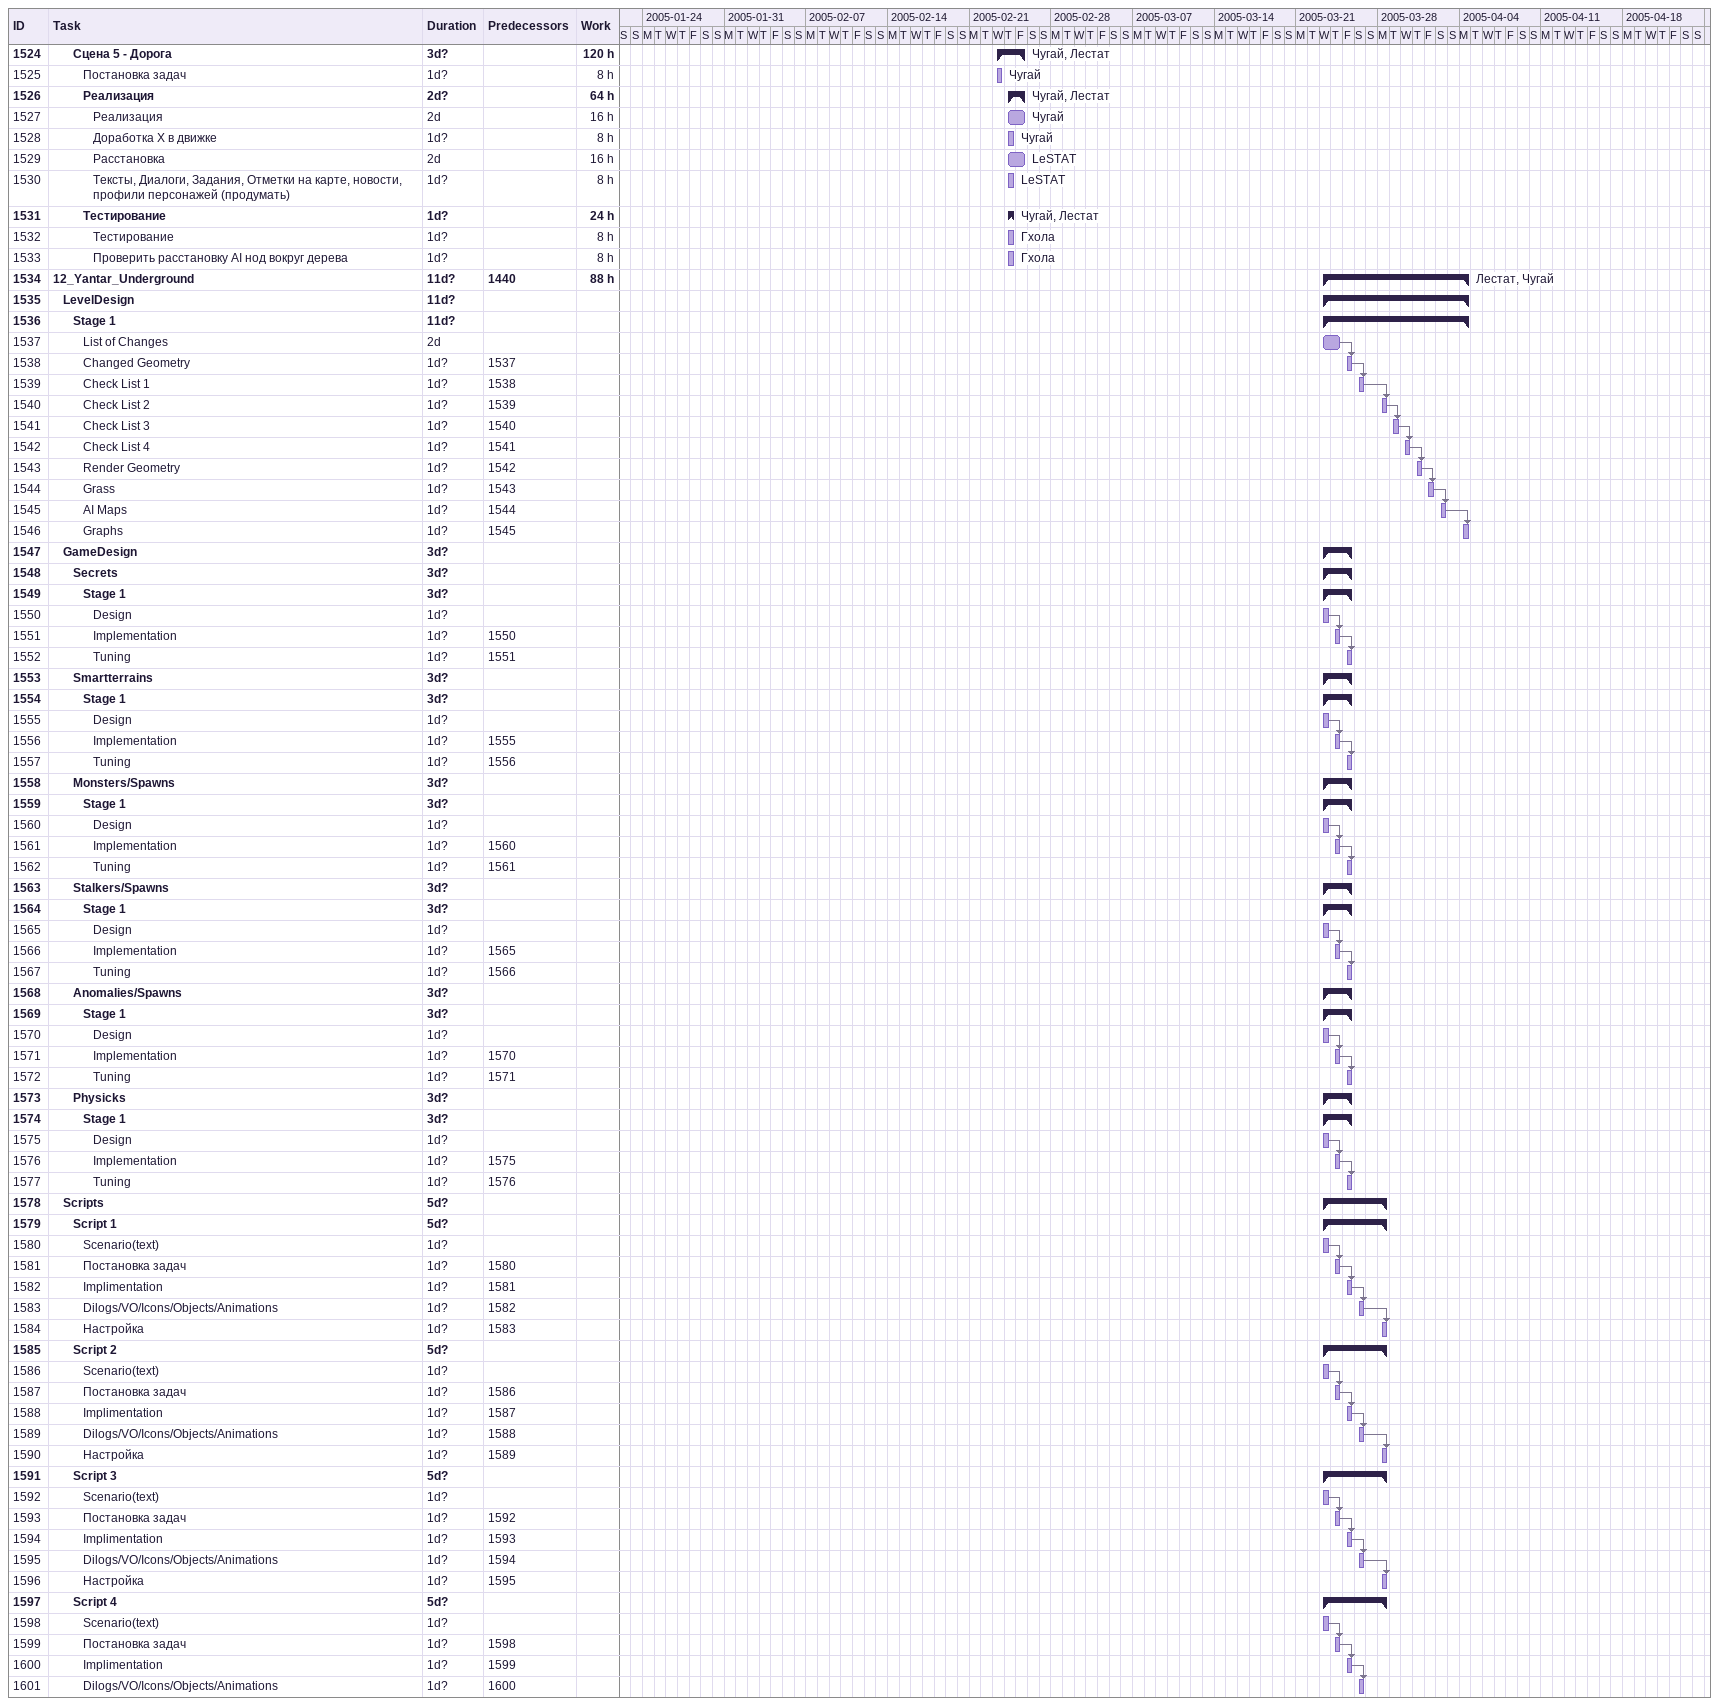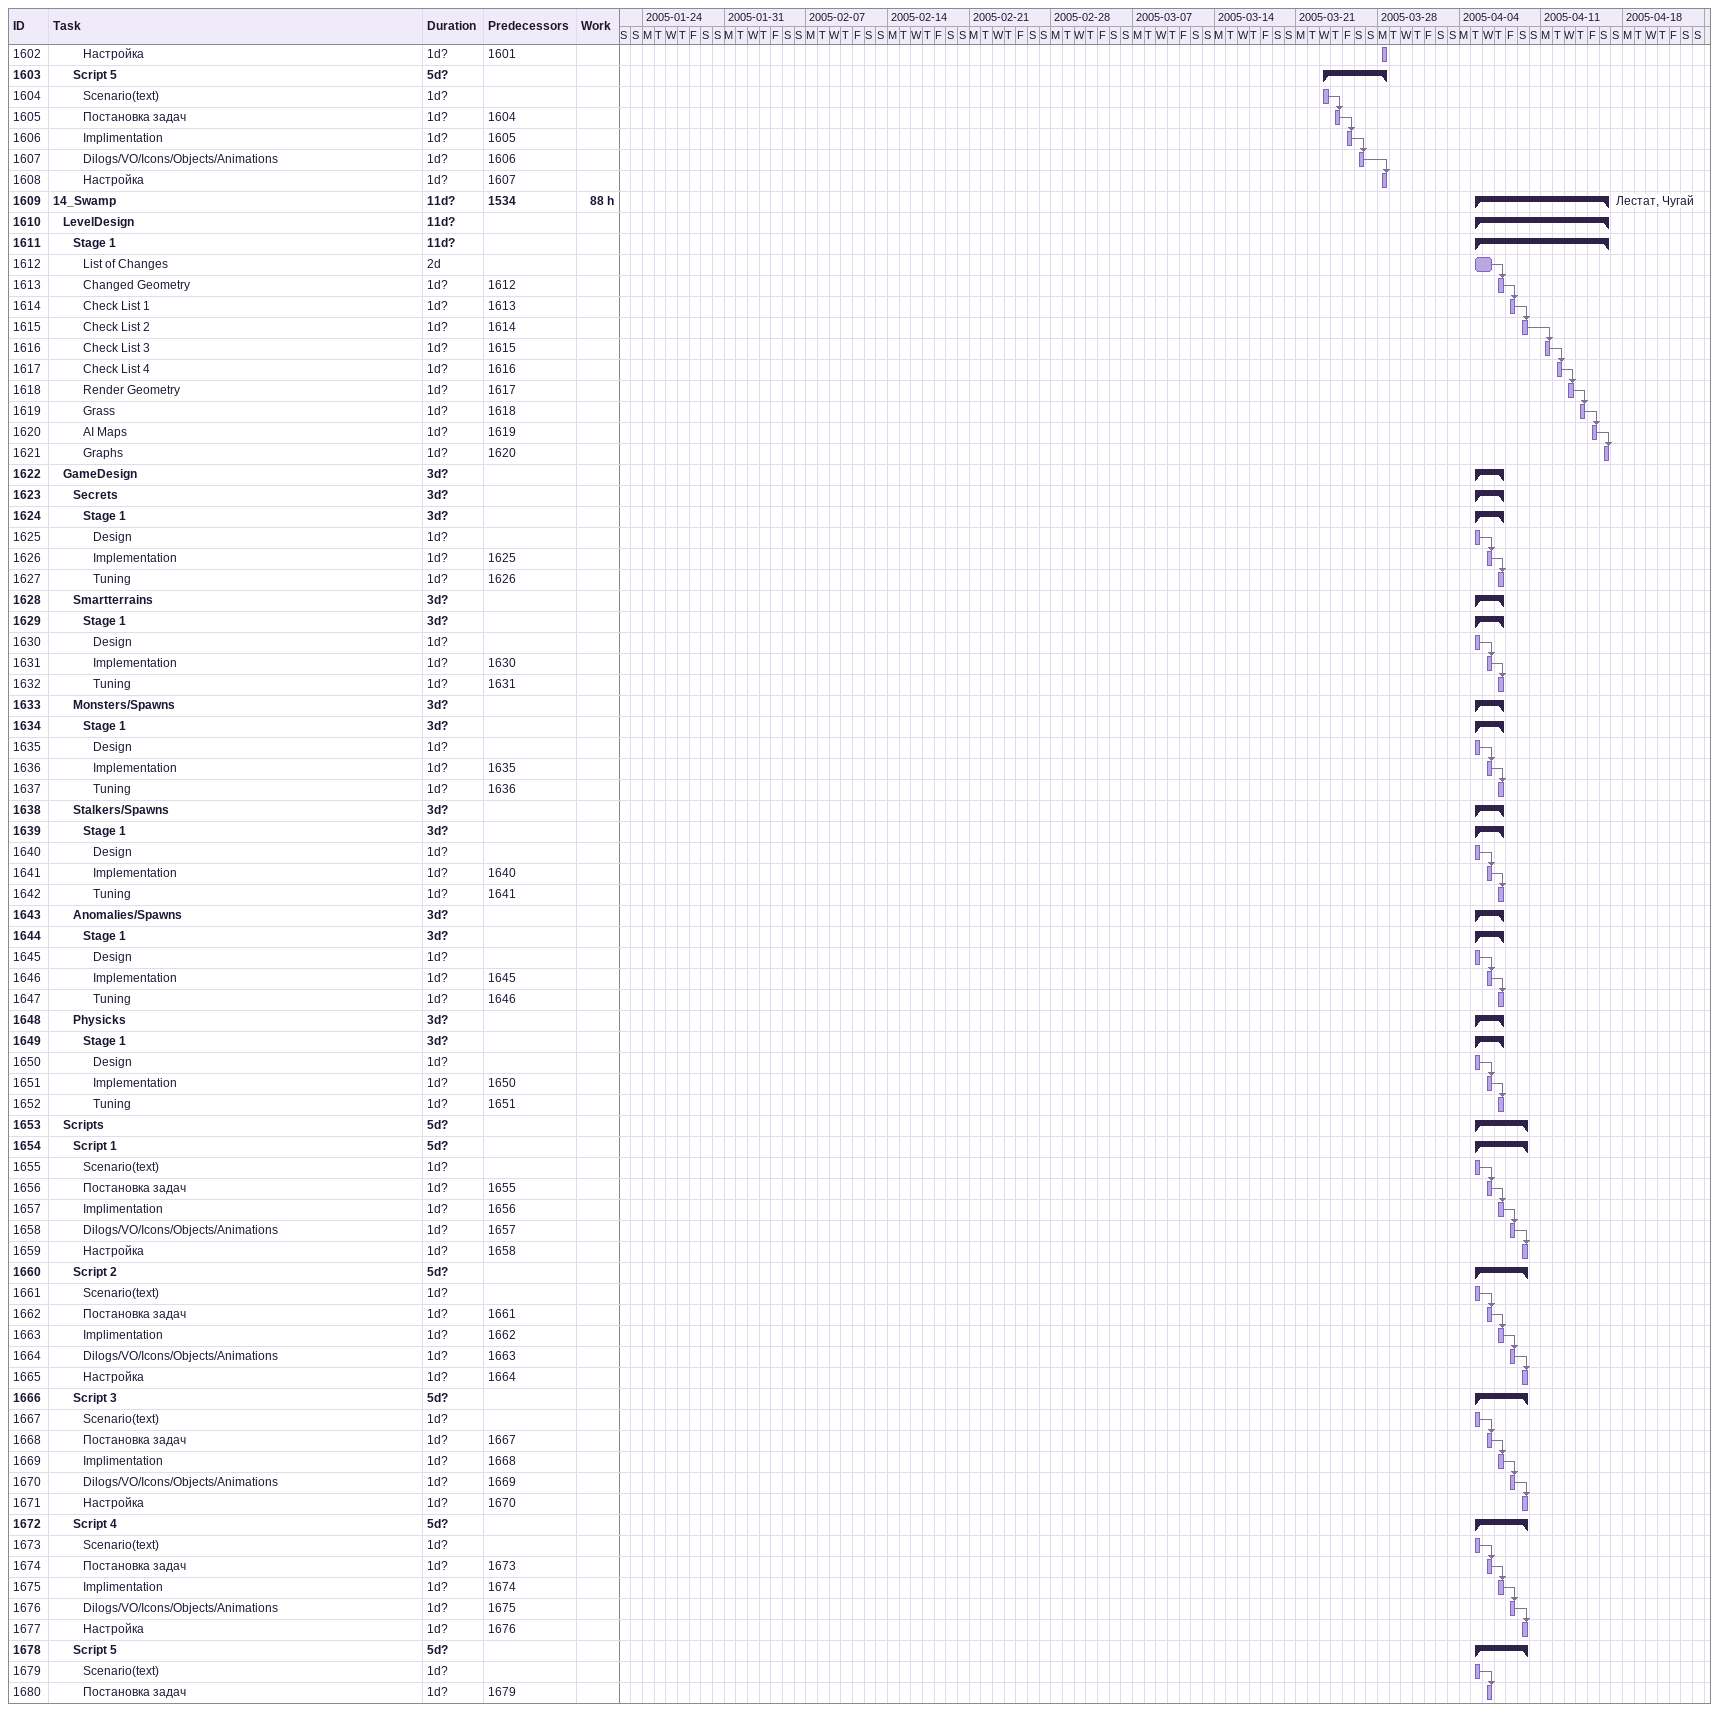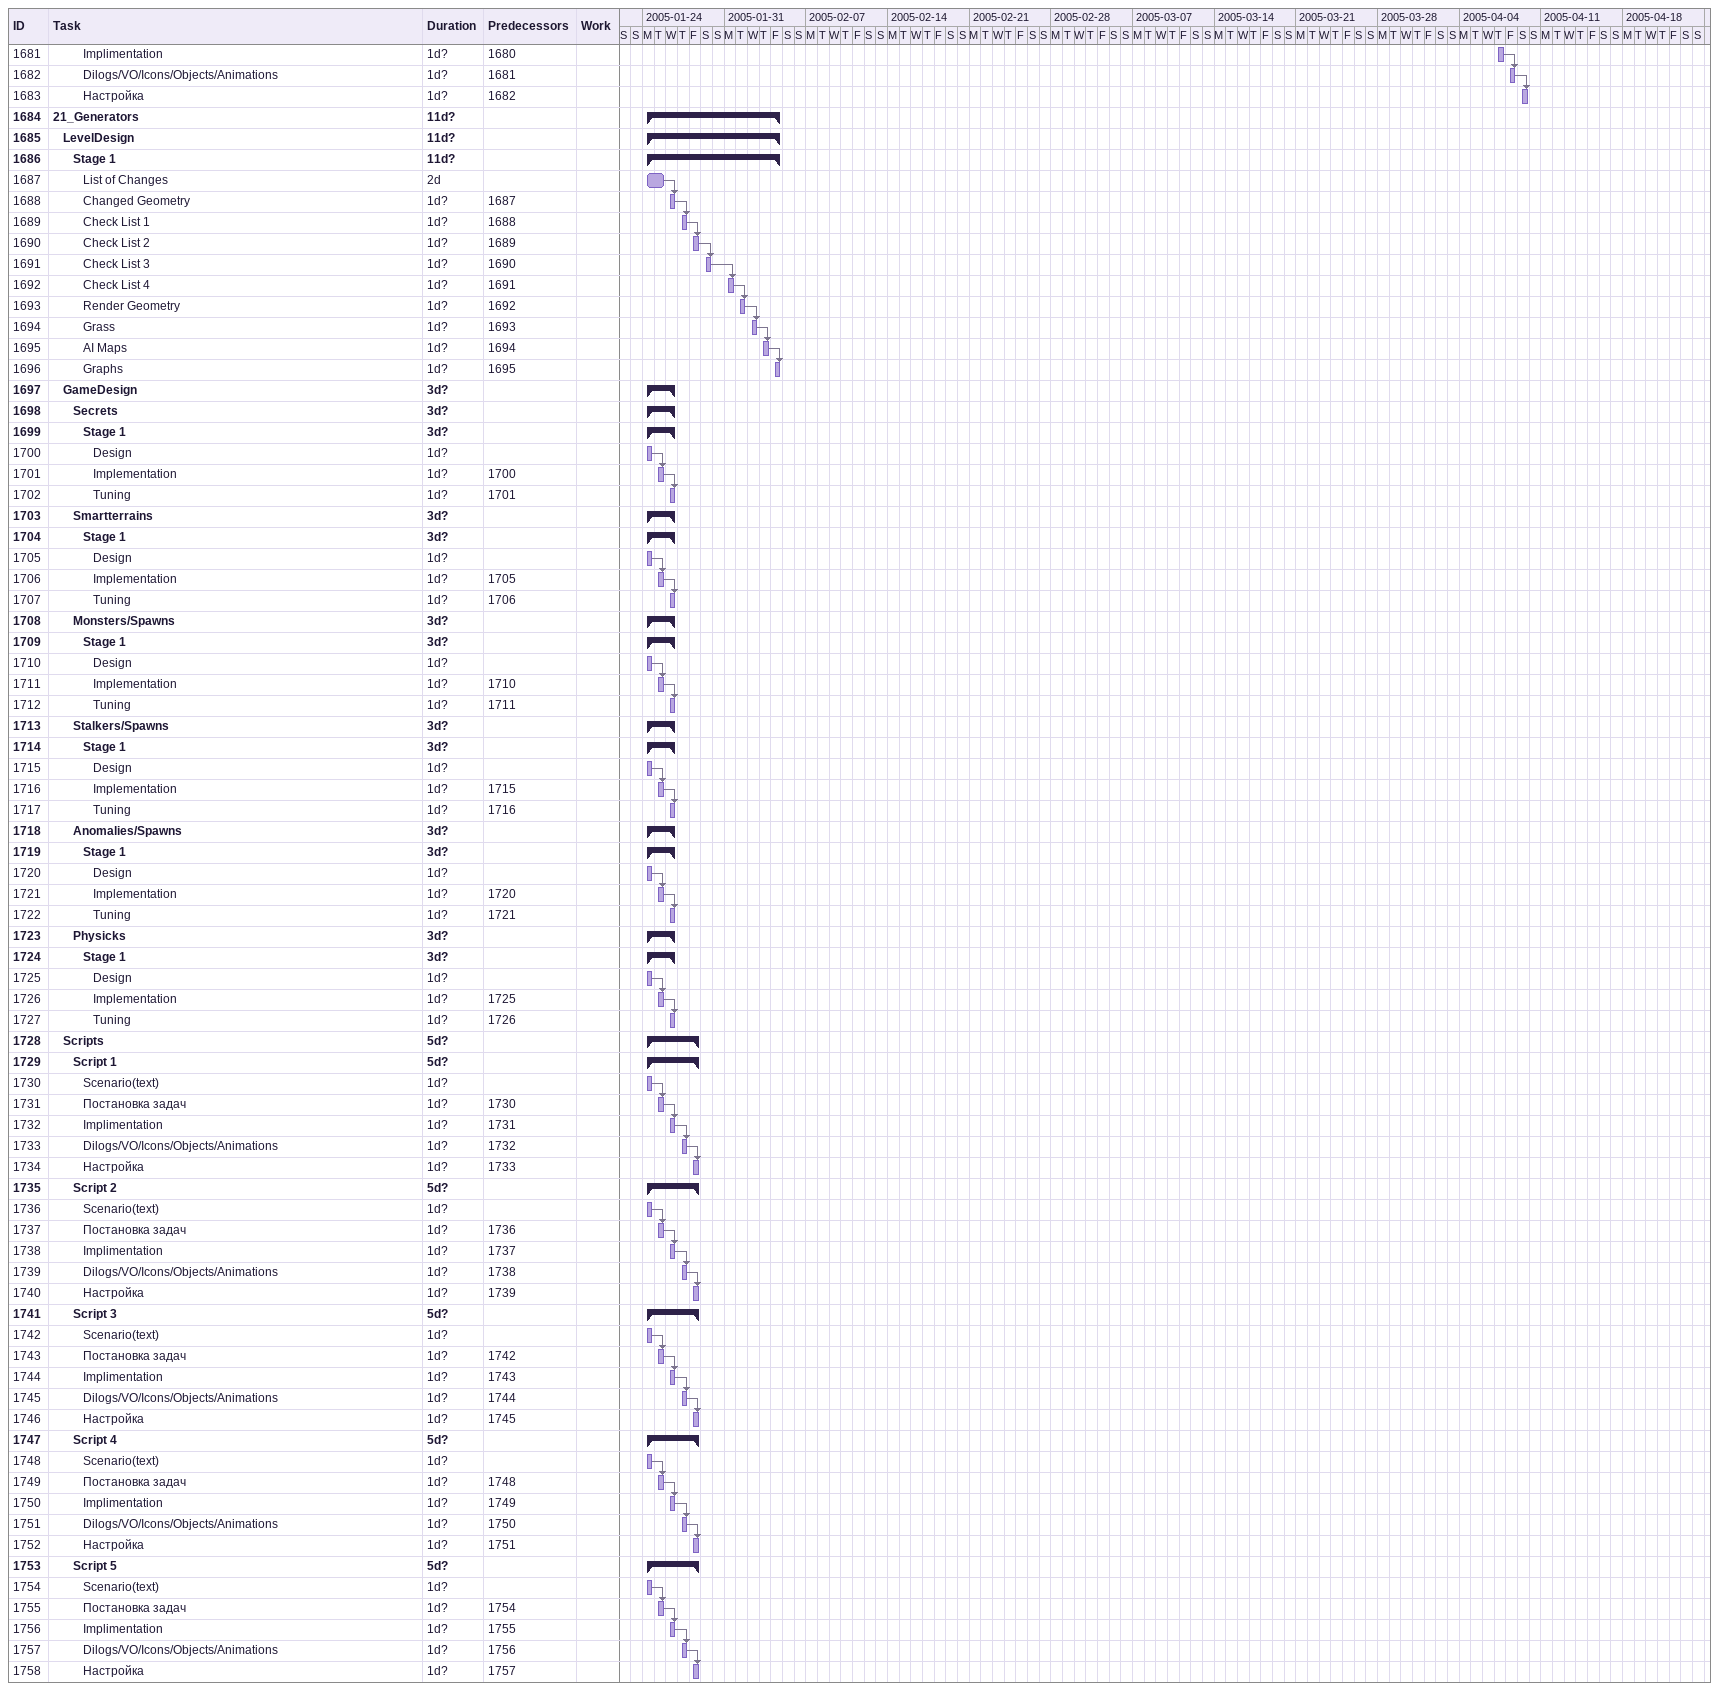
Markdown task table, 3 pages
| ID | Level | Task | Duration | Start | Finish | Predecessors | Resources | Work (h) |
|---|---|---|---|---|---|---|---|---|
| 1524 | 3 | **Сцена 5 - Дорога** | 3d? | 2005-02-23 | 2005-02-25 |  | Чугай, Лестат | 120 |
| 1525 | 4 | Постановка задач | 1d? | 2005-02-23 | 2005-02-23 |  | Чугай | 8 |
| 1526 | 4 | **Реализация** | 2d? | 2005-02-24 | 2005-02-25 |  | Чугай, Лестат | 64 |
| 1527 | 5 | Реализация | 2d | 2005-02-24 | 2005-02-25 |  | Чугай | 16 |
| 1528 | 5 | Доработка X в движке | 1d? | 2005-02-24 | 2005-02-24 |  | Чугай | 8 |
| 1529 | 5 | Расстановка | 2d | 2005-02-24 | 2005-02-25 |  | LeSTAT | 16 |
| 1530 | 5 | Тексты, Диалоги, Задания, Отметки на карте, новости, профили персонажей (продумать) | 1d? | 2005-02-24 | 2005-02-24 |  | LeSTAT | 8 |
| 1531 | 4 | **Тестирование** | 1d? | 2005-02-24 | 2005-02-24 |  | Чугай, Лестат | 24 |
| 1532 | 5 | Тестирование | 1d? | 2005-02-24 | 2005-02-24 |  | Гхола | 8 |
| 1533 | 5 | Проверить расстановку AI нод вокруг дерева | 1d? | 2005-02-24 | 2005-02-24 |  | Гхола | 8 |
| 1534 | 1 | **12_Yantar_Underground** | 11d? | 2005-03-23 | 2005-04-04 | 1440 | Лестат, Чугай | 88 |
| 1535 | 2 | **LevelDesign** | 11d? | 2005-03-23 | 2005-04-04 |  |  |  |
| 1536 | 3 | **Stage 1** | 11d? | 2005-03-23 | 2005-04-04 |  |  |  |
| 1537 | 4 | List of Changes | 2d | 2005-03-23 | 2005-03-24 |  |  |  |
| 1538 | 4 | Changed Geometry | 1d? | 2005-03-25 | 2005-03-25 | 1537 |  |  |
| 1539 | 4 | Check List 1 | 1d? | 2005-03-26 | 2005-03-26 | 1538 |  |  |
| 1540 | 4 | Check List 2 | 1d? | 2005-03-28 | 2005-03-28 | 1539 |  |  |
| 1541 | 4 | Check List 3 | 1d? | 2005-03-29 | 2005-03-29 | 1540 |  |  |
| 1542 | 4 | Check List 4 | 1d? | 2005-03-30 | 2005-03-30 | 1541 |  |  |
| 1543 | 4 | Render Geometry | 1d? | 2005-03-31 | 2005-03-31 | 1542 |  |  |
| 1544 | 4 | Grass | 1d? | 2005-04-01 | 2005-04-01 | 1543 |  |  |
| 1545 | 4 | AI Maps | 1d? | 2005-04-02 | 2005-04-02 | 1544 |  |  |
| 1546 | 4 | Graphs | 1d? | 2005-04-04 | 2005-04-04 | 1545 |  |  |
| 1547 | 2 | **GameDesign** | 3d? | 2005-03-23 | 2005-03-25 |  |  |  |
| 1548 | 3 | **Secrets** | 3d? | 2005-03-23 | 2005-03-25 |  |  |  |
| 1549 | 4 | **Stage 1** | 3d? | 2005-03-23 | 2005-03-25 |  |  |  |
| 1550 | 5 | Design | 1d? | 2005-03-23 | 2005-03-23 |  |  |  |
| 1551 | 5 | Implementation | 1d? | 2005-03-24 | 2005-03-24 | 1550 |  |  |
| 1552 | 5 | Tuning | 1d? | 2005-03-25 | 2005-03-25 | 1551 |  |  |
| 1553 | 3 | **Smartterrains** | 3d? | 2005-03-23 | 2005-03-25 |  |  |  |
| 1554 | 4 | **Stage 1** | 3d? | 2005-03-23 | 2005-03-25 |  |  |  |
| 1555 | 5 | Design | 1d? | 2005-03-23 | 2005-03-23 |  |  |  |
| 1556 | 5 | Implementation | 1d? | 2005-03-24 | 2005-03-24 | 1555 |  |  |
| 1557 | 5 | Tuning | 1d? | 2005-03-25 | 2005-03-25 | 1556 |  |  |
| 1558 | 3 | **Monsters/Spawns** | 3d? | 2005-03-23 | 2005-03-25 |  |  |  |
| 1559 | 4 | **Stage 1** | 3d? | 2005-03-23 | 2005-03-25 |  |  |  |
| 1560 | 5 | Design | 1d? | 2005-03-23 | 2005-03-23 |  |  |  |
| 1561 | 5 | Implementation | 1d? | 2005-03-24 | 2005-03-24 | 1560 |  |  |
| 1562 | 5 | Tuning | 1d? | 2005-03-25 | 2005-03-25 | 1561 |  |  |
| 1563 | 3 | **Stalkers/Spawns** | 3d? | 2005-03-23 | 2005-03-25 |  |  |  |
| 1564 | 4 | **Stage 1** | 3d? | 2005-03-23 | 2005-03-25 |  |  |  |
| 1565 | 5 | Design | 1d? | 2005-03-23 | 2005-03-23 |  |  |  |
| 1566 | 5 | Implementation | 1d? | 2005-03-24 | 2005-03-24 | 1565 |  |  |
| 1567 | 5 | Tuning | 1d? | 2005-03-25 | 2005-03-25 | 1566 |  |  |
| 1568 | 3 | **Anomalies/Spawns** | 3d? | 2005-03-23 | 2005-03-25 |  |  |  |
| 1569 | 4 | **Stage 1** | 3d? | 2005-03-23 | 2005-03-25 |  |  |  |
| 1570 | 5 | Design | 1d? | 2005-03-23 | 2005-03-23 |  |  |  |
| 1571 | 5 | Implementation | 1d? | 2005-03-24 | 2005-03-24 | 1570 |  |  |
| 1572 | 5 | Tuning | 1d? | 2005-03-25 | 2005-03-25 | 1571 |  |  |
| 1573 | 3 | **Physicks** | 3d? | 2005-03-23 | 2005-03-25 |  |  |  |
| 1574 | 4 | **Stage 1** | 3d? | 2005-03-23 | 2005-03-25 |  |  |  |
| 1575 | 5 | Design | 1d? | 2005-03-23 | 2005-03-23 |  |  |  |
| 1576 | 5 | Implementation | 1d? | 2005-03-24 | 2005-03-24 | 1575 |  |  |
| 1577 | 5 | Tuning | 1d? | 2005-03-25 | 2005-03-25 | 1576 |  |  |
| 1578 | 2 | **Scripts** | 5d? | 2005-03-23 | 2005-03-28 |  |  |  |
| 1579 | 3 | **Script 1** | 5d? | 2005-03-23 | 2005-03-28 |  |  |  |
| 1580 | 4 | Scenario(text) | 1d? | 2005-03-23 | 2005-03-23 |  |  |  |
| 1581 | 4 | Постановка задач | 1d? | 2005-03-24 | 2005-03-24 | 1580 |  |  |
| 1582 | 4 | Implimentation | 1d? | 2005-03-25 | 2005-03-25 | 1581 |  |  |
| 1583 | 4 | Dilogs/VO/Icons/Objects/Animations | 1d? | 2005-03-26 | 2005-03-26 | 1582 |  |  |
| 1584 | 4 | Настройка | 1d? | 2005-03-28 | 2005-03-28 | 1583 |  |  |
| 1585 | 3 | **Script 2** | 5d? | 2005-03-23 | 2005-03-28 |  |  |  |
| 1586 | 4 | Scenario(text) | 1d? | 2005-03-23 | 2005-03-23 |  |  |  |
| 1587 | 4 | Постановка задач | 1d? | 2005-03-24 | 2005-03-24 | 1586 |  |  |
| 1588 | 4 | Implimentation | 1d? | 2005-03-25 | 2005-03-25 | 1587 |  |  |
| 1589 | 4 | Dilogs/VO/Icons/Objects/Animations | 1d? | 2005-03-26 | 2005-03-26 | 1588 |  |  |
| 1590 | 4 | Настройка | 1d? | 2005-03-28 | 2005-03-28 | 1589 |  |  |
| 1591 | 3 | **Script 3** | 5d? | 2005-03-23 | 2005-03-28 |  |  |  |
| 1592 | 4 | Scenario(text) | 1d? | 2005-03-23 | 2005-03-23 |  |  |  |
| 1593 | 4 | Постановка задач | 1d? | 2005-03-24 | 2005-03-24 | 1592 |  |  |
| 1594 | 4 | Implimentation | 1d? | 2005-03-25 | 2005-03-25 | 1593 |  |  |
| 1595 | 4 | Dilogs/VO/Icons/Objects/Animations | 1d? | 2005-03-26 | 2005-03-26 | 1594 |  |  |
| 1596 | 4 | Настройка | 1d? | 2005-03-28 | 2005-03-28 | 1595 |  |  |
| 1597 | 3 | **Script 4** | 5d? | 2005-03-23 | 2005-03-28 |  |  |  |
| 1598 | 4 | Scenario(text) | 1d? | 2005-03-23 | 2005-03-23 |  |  |  |
| 1599 | 4 | Постановка задач | 1d? | 2005-03-24 | 2005-03-24 | 1598 |  |  |
| 1600 | 4 | Implimentation | 1d? | 2005-03-25 | 2005-03-25 | 1599 |  |  |
| 1601 | 4 | Dilogs/VO/Icons/Objects/Animations | 1d? | 2005-03-26 | 2005-03-26 | 1600 |  |  |
| 1602 | 4 | Настройка | 1d? | 2005-03-28 | 2005-03-28 | 1601 |  |  |
| 1603 | 3 | **Script 5** | 5d? | 2005-03-23 | 2005-03-28 |  |  |  |
| 1604 | 4 | Scenario(text) | 1d? | 2005-03-23 | 2005-03-23 |  |  |  |
| 1605 | 4 | Постановка задач | 1d? | 2005-03-24 | 2005-03-24 | 1604 |  |  |
| 1606 | 4 | Implimentation | 1d? | 2005-03-25 | 2005-03-25 | 1605 |  |  |
| 1607 | 4 | Dilogs/VO/Icons/Objects/Animations | 1d? | 2005-03-26 | 2005-03-26 | 1606 |  |  |
| 1608 | 4 | Настройка | 1d? | 2005-03-28 | 2005-03-28 | 1607 |  |  |
| 1609 | 1 | **14_Swamp** | 11d? | 2005-04-05 | 2005-04-16 | 1534 | Лестат, Чугай | 88 |
| 1610 | 2 | **LevelDesign** | 11d? | 2005-04-05 | 2005-04-16 |  |  |  |
| 1611 | 3 | **Stage 1** | 11d? | 2005-04-05 | 2005-04-16 |  |  |  |
| 1612 | 4 | List of Changes | 2d | 2005-04-05 | 2005-04-06 |  |  |  |
| 1613 | 4 | Changed Geometry | 1d? | 2005-04-07 | 2005-04-07 | 1612 |  |  |
| 1614 | 4 | Check List 1 | 1d? | 2005-04-08 | 2005-04-08 | 1613 |  |  |
| 1615 | 4 | Check List 2 | 1d? | 2005-04-09 | 2005-04-09 | 1614 |  |  |
| 1616 | 4 | Check List 3 | 1d? | 2005-04-11 | 2005-04-11 | 1615 |  |  |
| 1617 | 4 | Check List 4 | 1d? | 2005-04-12 | 2005-04-12 | 1616 |  |  |
| 1618 | 4 | Render Geometry | 1d? | 2005-04-13 | 2005-04-13 | 1617 |  |  |
| 1619 | 4 | Grass | 1d? | 2005-04-14 | 2005-04-14 | 1618 |  |  |
| 1620 | 4 | AI Maps | 1d? | 2005-04-15 | 2005-04-15 | 1619 |  |  |
| 1621 | 4 | Graphs | 1d? | 2005-04-16 | 2005-04-16 | 1620 |  |  |
| 1622 | 2 | **GameDesign** | 3d? | 2005-04-05 | 2005-04-07 |  |  |  |
| 1623 | 3 | **Secrets** | 3d? | 2005-04-05 | 2005-04-07 |  |  |  |
| 1624 | 4 | **Stage 1** | 3d? | 2005-04-05 | 2005-04-07 |  |  |  |
| 1625 | 5 | Design | 1d? | 2005-04-05 | 2005-04-05 |  |  |  |
| 1626 | 5 | Implementation | 1d? | 2005-04-06 | 2005-04-06 | 1625 |  |  |
| 1627 | 5 | Tuning | 1d? | 2005-04-07 | 2005-04-07 | 1626 |  |  |
| 1628 | 3 | **Smartterrains** | 3d? | 2005-04-05 | 2005-04-07 |  |  |  |
| 1629 | 4 | **Stage 1** | 3d? | 2005-04-05 | 2005-04-07 |  |  |  |
| 1630 | 5 | Design | 1d? | 2005-04-05 | 2005-04-05 |  |  |  |
| 1631 | 5 | Implementation | 1d? | 2005-04-06 | 2005-04-06 | 1630 |  |  |
| 1632 | 5 | Tuning | 1d? | 2005-04-07 | 2005-04-07 | 1631 |  |  |
| 1633 | 3 | **Monsters/Spawns** | 3d? | 2005-04-05 | 2005-04-07 |  |  |  |
| 1634 | 4 | **Stage 1** | 3d? | 2005-04-05 | 2005-04-07 |  |  |  |
| 1635 | 5 | Design | 1d? | 2005-04-05 | 2005-04-05 |  |  |  |
| 1636 | 5 | Implementation | 1d? | 2005-04-06 | 2005-04-06 | 1635 |  |  |
| 1637 | 5 | Tuning | 1d? | 2005-04-07 | 2005-04-07 | 1636 |  |  |
| 1638 | 3 | **Stalkers/Spawns** | 3d? | 2005-04-05 | 2005-04-07 |  |  |  |
| 1639 | 4 | **Stage 1** | 3d? | 2005-04-05 | 2005-04-07 |  |  |  |
| 1640 | 5 | Design | 1d? | 2005-04-05 | 2005-04-05 |  |  |  |
| 1641 | 5 | Implementation | 1d? | 2005-04-06 | 2005-04-06 | 1640 |  |  |
| 1642 | 5 | Tuning | 1d? | 2005-04-07 | 2005-04-07 | 1641 |  |  |
| 1643 | 3 | **Anomalies/Spawns** | 3d? | 2005-04-05 | 2005-04-07 |  |  |  |
| 1644 | 4 | **Stage 1** | 3d? | 2005-04-05 | 2005-04-07 |  |  |  |
| 1645 | 5 | Design | 1d? | 2005-04-05 | 2005-04-05 |  |  |  |
| 1646 | 5 | Implementation | 1d? | 2005-04-06 | 2005-04-06 | 1645 |  |  |
| 1647 | 5 | Tuning | 1d? | 2005-04-07 | 2005-04-07 | 1646 |  |  |
| 1648 | 3 | **Physicks** | 3d? | 2005-04-05 | 2005-04-07 |  |  |  |
| 1649 | 4 | **Stage 1** | 3d? | 2005-04-05 | 2005-04-07 |  |  |  |
| 1650 | 5 | Design | 1d? | 2005-04-05 | 2005-04-05 |  |  |  |
| 1651 | 5 | Implementation | 1d? | 2005-04-06 | 2005-04-06 | 1650 |  |  |
| 1652 | 5 | Tuning | 1d? | 2005-04-07 | 2005-04-07 | 1651 |  |  |
| 1653 | 2 | **Scripts** | 5d? | 2005-04-05 | 2005-04-09 |  |  |  |
| 1654 | 3 | **Script 1** | 5d? | 2005-04-05 | 2005-04-09 |  |  |  |
| 1655 | 4 | Scenario(text) | 1d? | 2005-04-05 | 2005-04-05 |  |  |  |
| 1656 | 4 | Постановка задач | 1d? | 2005-04-06 | 2005-04-06 | 1655 |  |  |
| 1657 | 4 | Implimentation | 1d? | 2005-04-07 | 2005-04-07 | 1656 |  |  |
| 1658 | 4 | Dilogs/VO/Icons/Objects/Animations | 1d? | 2005-04-08 | 2005-04-08 | 1657 |  |  |
| 1659 | 4 | Настройка | 1d? | 2005-04-09 | 2005-04-09 | 1658 |  |  |
| 1660 | 3 | **Script 2** | 5d? | 2005-04-05 | 2005-04-09 |  |  |  |
| 1661 | 4 | Scenario(text) | 1d? | 2005-04-05 | 2005-04-05 |  |  |  |
| 1662 | 4 | Постановка задач | 1d? | 2005-04-06 | 2005-04-06 | 1661 |  |  |
| 1663 | 4 | Implimentation | 1d? | 2005-04-07 | 2005-04-07 | 1662 |  |  |
| 1664 | 4 | Dilogs/VO/Icons/Objects/Animations | 1d? | 2005-04-08 | 2005-04-08 | 1663 |  |  |
| 1665 | 4 | Настройка | 1d? | 2005-04-09 | 2005-04-09 | 1664 |  |  |
| 1666 | 3 | **Script 3** | 5d? | 2005-04-05 | 2005-04-09 |  |  |  |
| 1667 | 4 | Scenario(text) | 1d? | 2005-04-05 | 2005-04-05 |  |  |  |
| 1668 | 4 | Постановка задач | 1d? | 2005-04-06 | 2005-04-06 | 1667 |  |  |
| 1669 | 4 | Implimentation | 1d? | 2005-04-07 | 2005-04-07 | 1668 |  |  |
| 1670 | 4 | Dilogs/VO/Icons/Objects/Animations | 1d? | 2005-04-08 | 2005-04-08 | 1669 |  |  |
| 1671 | 4 | Настройка | 1d? | 2005-04-09 | 2005-04-09 | 1670 |  |  |
| 1672 | 3 | **Script 4** | 5d? | 2005-04-05 | 2005-04-09 |  |  |  |
| 1673 | 4 | Scenario(text) | 1d? | 2005-04-05 | 2005-04-05 |  |  |  |
| 1674 | 4 | Постановка задач | 1d? | 2005-04-06 | 2005-04-06 | 1673 |  |  |
| 1675 | 4 | Implimentation | 1d? | 2005-04-07 | 2005-04-07 | 1674 |  |  |
| 1676 | 4 | Dilogs/VO/Icons/Objects/Animations | 1d? | 2005-04-08 | 2005-04-08 | 1675 |  |  |
| 1677 | 4 | Настройка | 1d? | 2005-04-09 | 2005-04-09 | 1676 |  |  |
| 1678 | 3 | **Script 5** | 5d? | 2005-04-05 | 2005-04-09 |  |  |  |
| 1679 | 4 | Scenario(text) | 1d? | 2005-04-05 | 2005-04-05 |  |  |  |
| 1680 | 4 | Постановка задач | 1d? | 2005-04-06 | 2005-04-06 | 1679 |  |  |
| 1681 | 4 | Implimentation | 1d? | 2005-04-07 | 2005-04-07 | 1680 |  |  |
| 1682 | 4 | Dilogs/VO/Icons/Objects/Animations | 1d? | 2005-04-08 | 2005-04-08 | 1681 |  |  |
| 1683 | 4 | Настройка | 1d? | 2005-04-09 | 2005-04-09 | 1682 |  |  |
| 1684 | 1 | **21_Generators** | 11d? | 2005-01-24 | 2005-02-04 |  |  |  |
| 1685 | 2 | **LevelDesign** | 11d? | 2005-01-24 | 2005-02-04 |  |  |  |
| 1686 | 3 | **Stage 1** | 11d? | 2005-01-24 | 2005-02-04 |  |  |  |
| 1687 | 4 | List of Changes | 2d | 2005-01-24 | 2005-01-25 |  |  |  |
| 1688 | 4 | Changed Geometry | 1d? | 2005-01-26 | 2005-01-26 | 1687 |  |  |
| 1689 | 4 | Check List 1 | 1d? | 2005-01-27 | 2005-01-27 | 1688 |  |  |
| 1690 | 4 | Check List 2 | 1d? | 2005-01-28 | 2005-01-28 | 1689 |  |  |
| 1691 | 4 | Check List 3 | 1d? | 2005-01-29 | 2005-01-29 | 1690 |  |  |
| 1692 | 4 | Check List 4 | 1d? | 2005-01-31 | 2005-01-31 | 1691 |  |  |
| 1693 | 4 | Render Geometry | 1d? | 2005-02-01 | 2005-02-01 | 1692 |  |  |
| 1694 | 4 | Grass | 1d? | 2005-02-02 | 2005-02-02 | 1693 |  |  |
| 1695 | 4 | AI Maps | 1d? | 2005-02-03 | 2005-02-03 | 1694 |  |  |
| 1696 | 4 | Graphs | 1d? | 2005-02-04 | 2005-02-04 | 1695 |  |  |
| 1697 | 2 | **GameDesign** | 3d? | 2005-01-24 | 2005-01-26 |  |  |  |
| 1698 | 3 | **Secrets** | 3d? | 2005-01-24 | 2005-01-26 |  |  |  |
| 1699 | 4 | **Stage 1** | 3d? | 2005-01-24 | 2005-01-26 |  |  |  |
| 1700 | 5 | Design | 1d? | 2005-01-24 | 2005-01-24 |  |  |  |
| 1701 | 5 | Implementation | 1d? | 2005-01-25 | 2005-01-25 | 1700 |  |  |
| 1702 | 5 | Tuning | 1d? | 2005-01-26 | 2005-01-26 | 1701 |  |  |
| 1703 | 3 | **Smartterrains** | 3d? | 2005-01-24 | 2005-01-26 |  |  |  |
| 1704 | 4 | **Stage 1** | 3d? | 2005-01-24 | 2005-01-26 |  |  |  |
| 1705 | 5 | Design | 1d? | 2005-01-24 | 2005-01-24 |  |  |  |
| 1706 | 5 | Implementation | 1d? | 2005-01-25 | 2005-01-25 | 1705 |  |  |
| 1707 | 5 | Tuning | 1d? | 2005-01-26 | 2005-01-26 | 1706 |  |  |
| 1708 | 3 | **Monsters/Spawns** | 3d? | 2005-01-24 | 2005-01-26 |  |  |  |
| 1709 | 4 | **Stage 1** | 3d? | 2005-01-24 | 2005-01-26 |  |  |  |
| 1710 | 5 | Design | 1d? | 2005-01-24 | 2005-01-24 |  |  |  |
| 1711 | 5 | Implementation | 1d? | 2005-01-25 | 2005-01-25 | 1710 |  |  |
| 1712 | 5 | Tuning | 1d? | 2005-01-26 | 2005-01-26 | 1711 |  |  |
| 1713 | 3 | **Stalkers/Spawns** | 3d? | 2005-01-24 | 2005-01-26 |  |  |  |
| 1714 | 4 | **Stage 1** | 3d? | 2005-01-24 | 2005-01-26 |  |  |  |
| 1715 | 5 | Design | 1d? | 2005-01-24 | 2005-01-24 |  |  |  |
| 1716 | 5 | Implementation | 1d? | 2005-01-25 | 2005-01-25 | 1715 |  |  |
| 1717 | 5 | Tuning | 1d? | 2005-01-26 | 2005-01-26 | 1716 |  |  |
| 1718 | 3 | **Anomalies/Spawns** | 3d? | 2005-01-24 | 2005-01-26 |  |  |  |
| 1719 | 4 | **Stage 1** | 3d? | 2005-01-24 | 2005-01-26 |  |  |  |
| 1720 | 5 | Design | 1d? | 2005-01-24 | 2005-01-24 |  |  |  |
| 1721 | 5 | Implementation | 1d? | 2005-01-25 | 2005-01-25 | 1720 |  |  |
| 1722 | 5 | Tuning | 1d? | 2005-01-26 | 2005-01-26 | 1721 |  |  |
| 1723 | 3 | **Physicks** | 3d? | 2005-01-24 | 2005-01-26 |  |  |  |
| 1724 | 4 | **Stage 1** | 3d? | 2005-01-24 | 2005-01-26 |  |  |  |
| 1725 | 5 | Design | 1d? | 2005-01-24 | 2005-01-24 |  |  |  |
| 1726 | 5 | Implementation | 1d? | 2005-01-25 | 2005-01-25 | 1725 |  |  |
| 1727 | 5 | Tuning | 1d? | 2005-01-26 | 2005-01-26 | 1726 |  |  |
| 1728 | 2 | **Scripts** | 5d? | 2005-01-24 | 2005-01-28 |  |  |  |
| 1729 | 3 | **Script 1** | 5d? | 2005-01-24 | 2005-01-28 |  |  |  |
| 1730 | 4 | Scenario(text) | 1d? | 2005-01-24 | 2005-01-24 |  |  |  |
| 1731 | 4 | Постановка задач | 1d? | 2005-01-25 | 2005-01-25 | 1730 |  |  |
| 1732 | 4 | Implimentation | 1d? | 2005-01-26 | 2005-01-26 | 1731 |  |  |
| 1733 | 4 | Dilogs/VO/Icons/Objects/Animations | 1d? | 2005-01-27 | 2005-01-27 | 1732 |  |  |
| 1734 | 4 | Настройка | 1d? | 2005-01-28 | 2005-01-28 | 1733 |  |  |
| 1735 | 3 | **Script 2** | 5d? | 2005-01-24 | 2005-01-28 |  |  |  |
| 1736 | 4 | Scenario(text) | 1d? | 2005-01-24 | 2005-01-24 |  |  |  |
| 1737 | 4 | Постановка задач | 1d? | 2005-01-25 | 2005-01-25 | 1736 |  |  |
| 1738 | 4 | Implimentation | 1d? | 2005-01-26 | 2005-01-26 | 1737 |  |  |
| 1739 | 4 | Dilogs/VO/Icons/Objects/Animations | 1d? | 2005-01-27 | 2005-01-27 | 1738 |  |  |
| 1740 | 4 | Настройка | 1d? | 2005-01-28 | 2005-01-28 | 1739 |  |  |
| 1741 | 3 | **Script 3** | 5d? | 2005-01-24 | 2005-01-28 |  |  |  |
| 1742 | 4 | Scenario(text) | 1d? | 2005-01-24 | 2005-01-24 |  |  |  |
| 1743 | 4 | Постановка задач | 1d? | 2005-01-25 | 2005-01-25 | 1742 |  |  |
| 1744 | 4 | Implimentation | 1d? | 2005-01-26 | 2005-01-26 | 1743 |  |  |
| 1745 | 4 | Dilogs/VO/Icons/Objects/Animations | 1d? | 2005-01-27 | 2005-01-27 | 1744 |  |  |
| 1746 | 4 | Настройка | 1d? | 2005-01-28 | 2005-01-28 | 1745 |  |  |
| 1747 | 3 | **Script 4** | 5d? | 2005-01-24 | 2005-01-28 |  |  |  |
| 1748 | 4 | Scenario(text) | 1d? | 2005-01-24 | 2005-01-24 |  |  |  |
| 1749 | 4 | Постановка задач | 1d? | 2005-01-25 | 2005-01-25 | 1748 |  |  |
| 1750 | 4 | Implimentation | 1d? | 2005-01-26 | 2005-01-26 | 1749 |  |  |
| 1751 | 4 | Dilogs/VO/Icons/Objects/Animations | 1d? | 2005-01-27 | 2005-01-27 | 1750 |  |  |
| 1752 | 4 | Настройка | 1d? | 2005-01-28 | 2005-01-28 | 1751 |  |  |
| 1753 | 3 | **Script 5** | 5d? | 2005-01-24 | 2005-01-28 |  |  |  |
| 1754 | 4 | Scenario(text) | 1d? | 2005-01-24 | 2005-01-24 |  |  |  |
| 1755 | 4 | Постановка задач | 1d? | 2005-01-25 | 2005-01-25 | 1754 |  |  |
| 1756 | 4 | Implimentation | 1d? | 2005-01-26 | 2005-01-26 | 1755 |  |  |
| 1757 | 4 | Dilogs/VO/Icons/Objects/Animations | 1d? | 2005-01-27 | 2005-01-27 | 1756 |  |  |
| 1758 | 4 | Настройка | 1d? | 2005-01-28 | 2005-01-28 | 1757 |  |  |
